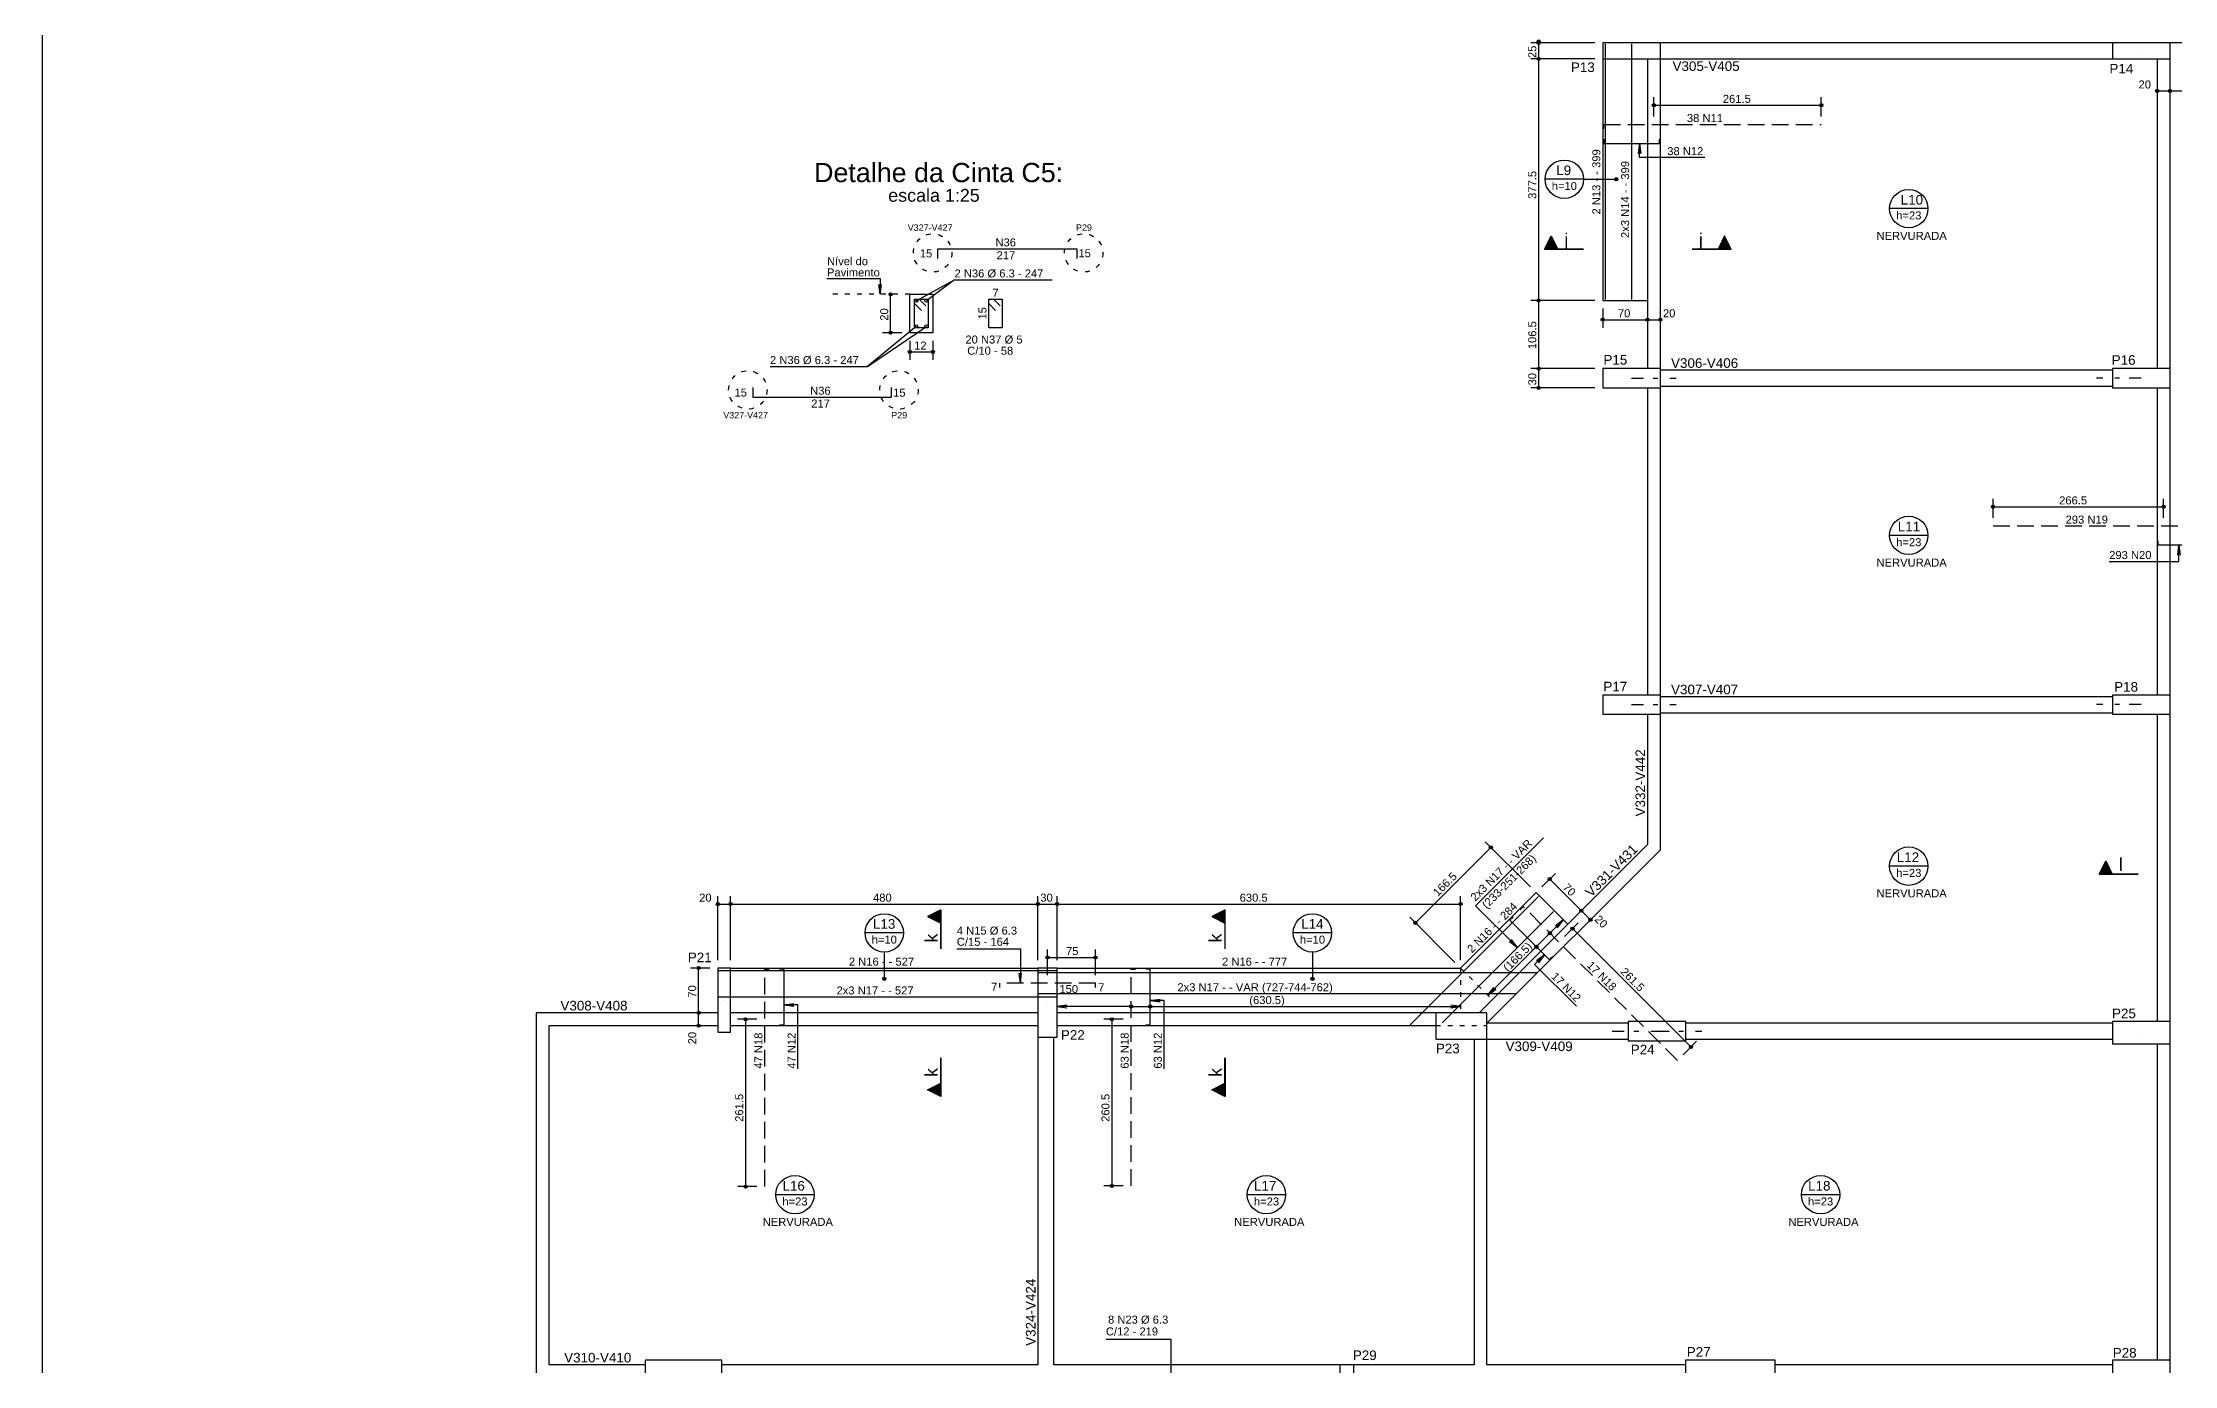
# Model space of a CAD drawing. Extents: x 544 to 914, y -40 to 56.
# Drawn here: x 783.81 to 828.21, y -5.77 to 21.78 of the extents above; entities that cross this region are included whole.
import ezdxf

# ---------------------------------------------------------------- set-up
doc = ezdxf.new("R2010")
doc.units = 0
doc.header["$LTSCALE"] = 0.5
doc.header["$MEASUREMENT"] = 0
for name, pattern in [('ESTILO_TQS_0001', [1, 0.7, -0.3]), ('ESTILO_TQS_0002', [0.4, 0.1, -0.3]), ('ESTILO_TQS_0003', [1.5, 0.5, -0.4, 0.1, -0.5])]:
    doc.linetypes.add(name, pattern=pattern)
doc.layers.get('0').update_dxf_attribs({"linetype": 'CONTINUOUS'})
for name, color, linetype in [('2', 1, 'CONTINUOUS'), ('3', 1, 'CONTINUOUS'), ('6', 6, 'CONTINUOUS')]:
    doc.layers.add(name, color=color, linetype=linetype)
doc.styles.add('TQS_ARIAL', font='arial.ttf')

msp = doc.modelspace()

# ---------------------------------------------------------------- linework, layer by layer
msp.add_lwpolyline([(783.812, 56.041), (914.246, 56.041), (914.246, -39.528), (783.812, -39.528)], close=True)
at = {"layer": '2', "linetype": 'Continuous'}
for p, q in [((816.139, 21.778), (814.806, 21.778)), ((814.972, 21.445), (814.972, 21.778)), ((829.122, 21.778), (828.122, 21.778)), ((816.139, 21.445), (814.806, 21.445)), ((814.972, 16.412), (814.972, 21.445)), ((816.306, 21.445), (816.306, 16.412)), ((816.906, 21.612), (816.906, 21.612)), ((827.522, 21.612), (827.522, 21.612)), ((817.372, 20.245), (817.372, 20.645)), ((817.372, 20.479), (820.859, 20.479)), ((820.859, 20.245), (820.859, 20.645)), ((827.855, 20.778), (828.122, 20.778)), ((828.122, 20.778), (829.122, 20.778)), ((815.906, 18.938), (816.588, 18.938)), ((801.474, 15.74), (801.474, 16.54)), ((802.007, 16.407), (802.805, 16.842)), ((802.805, 16.842), (802.22, 16.407)), ((802.805, 16.842), (804.838, 16.842)), ((816.139, 16.412), (814.806, 16.412)), ((814.972, 14.992), (814.972, 16.412)), ((816.306, 16.412), (817.239, 16.412)), ((816.306, 16.245), (816.306, 15.845)), ((816.306, 16.012), (817.239, 16.012)), ((817.239, 16.012), (817.506, 16.012)), ((802.007, 15.873), (800.995, 15.038)), ((800.995, 15.038), (802.22, 15.873)), ((801.707, 15.74), (801.307, 15.74)), ((801.874, 15.573), (801.874, 15.173)), ((802.354, 15.573), (802.354, 15.173)), ((801.874, 15.34), (802.354, 15.34)), ((798.962, 15.038), (800.995, 15.038)), ((816.139, 14.992), (814.806, 14.992)), ((814.972, 14.592), (814.972, 14.992)), ((816.906, 14.792), (816.906, 14.792)), ((827.522, 14.792), (827.522, 14.792)), ((816.139, 14.592), (814.806, 14.592)), ((824.435, 11.881), (824.435, 12.281)), ((824.435, 12.114), (827.988, 12.114)), ((827.988, 11.881), (827.988, 12.281)), ((816.906, 7.992), (816.906, 7.992)), ((827.522, 7.992), (827.522, 7.992)), ((812.404, 3.448), (813.975, 5.019)), ((814.8, 4.194), (813.858, 5.137)), ((815.036, 4.194), (815.319, 4.477)), ((797.875, 2.672), (797.875, 4.005)), ((798.142, 2.672), (798.142, 4.005)), ((804.542, 2.672), (804.542, 4.005)), ((804.942, 2.672), (804.942, 4.005)), ((813.347, 2.505), (814.918, 4.076)), ((813.347, 2.672), (813.347, 4.005)), ((814.918, 4.076), (815.578, 3.416)), ((815.201, 4.359), (815.861, 3.699)), ((797.875, 3.838), (798.142, 3.838)), ((798.142, 3.838), (804.542, 3.838)), ((804.542, 3.838), (804.942, 3.838)), ((804.942, 3.838), (813.347, 3.838)), ((813.229, 2.623), (812.287, 3.565)), ((815.861, 3.699), (816.05, 3.51)), ((815.513, 3.162), (815.796, 3.445)), ((815.678, 3.327), (818.143, 0.862)), ((801.342, 2.838), (801.342, 2.282)), ((804.742, 2.358), (804.742, 2.892)), ((804.742, 2.725), (805.742, 2.725)), ((805.742, 2.358), (805.742, 2.892)), ((810.26, 2.838), (810.26, 2.282)), ((797.708, 2.505), (797.308, 2.505)), ((797.475, 1.572), (797.475, 2.505)), ((798.142, 2.505), (804.542, 2.505)), ((804.942, 2.505), (813.347, 2.505)), ((798.008, 1.838), (798.008, 1.838)), ((804.742, 1.785), (804.742, 1.785)), ((797.475, 1.305), (797.475, 1.572)), ((798.687, 1.438), (798.287, 1.438)), ((798.454, 1.438), (798.454, -2.048)), ((806.315, 1.438), (805.915, 1.438)), ((806.082, 1.438), (806.082, -2.035)), ((813.362, 1.298), (813.362, 1.298)), ((817.439, 1.192), (817.439, 1.192)), ((817.978, 0.697), (818.261, 0.98)), ((827.522, 1.158), (827.522, 1.158)), ((798.687, -2.048), (798.287, -2.048)), ((806.315, -2.035), (805.915, -2.035))]:
    msp.add_line(p, q, dxfattribs=at)
at = {"layer": '2', "linetype": 'ESTILO_TQS_0002'}
for p, q in [((801.874, 16.54), (800.147, 16.54)), ((813.347, 2.505), (814.007, 1.845)), ((813.347, 2.505), (813.347, 1.572)), ((812.828, 1.305), (813.895, 1.305))]:
    msp.add_line(p, q, dxfattribs=at)
at = {"layer": '2', "linetype": 'ESTILO_TQS_0003'}
for p, q in [((816.906, 14.792), (817.839, 14.792)), ((827.522, 14.792), (826.588, 14.792)), ((816.906, 7.992), (817.839, 7.992)), ((827.522, 7.992), (826.588, 7.992)), ((816.506, 1.192), (817.439, 1.192)), ((817.439, 1.192), (818.372, 1.192))]:
    msp.add_line(p, q, dxfattribs=at)
at = {"layer": '2', "linetype": 'Continuous'}
for points in [[(816.306, 21.445), (817.506, 21.445), (817.506, 21.778), (816.306, 21.778), (816.306, 21.445)], [(826.922, 21.778), (817.506, 21.778)], [(826.922, 21.445), (828.122, 21.445), (828.122, 21.778), (826.922, 21.778), (826.922, 21.445)], [(817.239, 21.445), (817.239, 14.992)], [(817.506, 21.445), (826.922, 21.445)], [(817.506, 14.992), (817.506, 21.445)], [(827.855, 21.445), (827.855, 14.992)], [(828.122, 14.992), (828.122, 21.445)], [(818.436, 19.389), (817.073, 19.389), (817.073, 19.679), (817.1, 19.474), (817.073, 19.679), (817.046, 19.474)], [(800.147, 16.873), (801.257, 16.873), (801.257, 16.54), (801.23, 16.745), (801.257, 16.54), (801.284, 16.745)], [(801.874, 16.54), (802.354, 16.54), (802.354, 15.74), (801.874, 15.74), (801.874, 16.54)], [(816.306, 14.592), (817.506, 14.592), (817.506, 14.992), (816.306, 14.992), (816.306, 14.592)], [(826.922, 14.958), (817.506, 14.958)], [(826.922, 14.592), (828.122, 14.592), (828.122, 14.992), (826.922, 14.992), (826.922, 14.592)], [(817.239, 14.592), (817.239, 8.192)], [(817.506, 14.625), (826.922, 14.625)], [(817.506, 8.192), (817.506, 14.592)], [(827.855, 14.592), (827.855, 8.192)], [(828.122, 8.192), (828.122, 14.592)], [(826.855, 10.976), (828.308, 10.976), (828.308, 11.314), (828.281, 11.109), (828.308, 11.314), (828.335, 11.109)], [(816.306, 7.792), (817.506, 7.792), (817.506, 8.192), (816.306, 8.192), (816.306, 7.792)], [(826.922, 8.158), (817.506, 8.158)], [(826.922, 7.792), (828.122, 7.792), (828.122, 8.192), (826.922, 8.192), (826.922, 7.792)], [(817.239, 7.792), (817.239, 5.077)], [(817.506, 7.825), (826.922, 7.825)], [(817.506, 4.966), (817.506, 7.792)], [(827.855, 7.792), (827.855, 1.392)], [(828.122, 1.392), (828.122, 7.792)], [(815.075, 5.221), (813.658, 3.804), (814.529, 2.933), (814.365, 3.059), (814.529, 2.933), (814.404, 3.097)], [(817.239, 5.077), (813.734, 1.572)], [(813.895, 1.356), (817.506, 4.966)], [(815.207, 3.233), (813.913, 1.939), (814.077, 2.065), (813.913, 1.939), (814.039, 2.103)], [(815.207, 3.233), (815.484, 3.51), (815.358, 3.346), (815.484, 3.51), (815.32, 3.384)], [(802.853, 2.902), (804.176, 2.902), (804.176, 2.192), (804.149, 2.396), (804.176, 2.192), (804.203, 2.396)], [(815.757, 1.708), (814.888, 2.576), (815.093, 2.781), (814.967, 2.617), (815.093, 2.781), (814.929, 2.655)], [(797.875, 1.172), (798.142, 1.172), (798.142, 2.505), (797.875, 2.505), (797.875, 1.172)], [(804.542, 1.065), (804.942, 1.065), (804.942, 2.505), (804.542, 2.505), (804.542, 1.065)], [(807.173, 0.409), (807.173, 1.828), (806.883, 1.828), (807.088, 1.801), (806.883, 1.828), (807.088, 1.855)], [(797.875, 1.572), (794.095, 1.572)], [(794.095, 1.572), (794.095, -5.928)], [(804.542, 1.572), (798.142, 1.572)], [(799.545, 0.409), (799.545, 1.738), (799.255, 1.738), (799.46, 1.711), (799.255, 1.738), (799.46, 1.765)], [(806.482, 1.705), (804.942, 1.705), (805.147, 1.732), (804.942, 1.705), (805.147, 1.678)], [(812.828, 1.572), (804.942, 1.572)], [(806.482, 1.705), (813.347, 1.705), (813.142, 1.678), (813.347, 1.705), (813.142, 1.732)], [(812.828, 1.025), (813.895, 1.025), (813.895, 1.572), (812.828, 1.572), (812.828, 1.025)], [(816.839, 1.358), (813.895, 1.358)], [(816.839, 0.992), (818.039, 0.992), (818.039, 1.392), (816.839, 1.392), (816.839, 0.992)], [(826.922, 1.358), (818.039, 1.358)], [(826.922, 0.925), (828.122, 0.925), (828.122, 1.392), (826.922, 1.392), (826.922, 0.925)], [(794.362, 1.305), (797.875, 1.305)], [(794.362, -5.762), (794.362, 1.305)], [(798.142, 1.305), (804.542, 1.305)], [(804.542, 1.065), (804.542, -5.762)], [(804.875, -5.762), (804.875, 1.065)], [(804.942, 1.305), (812.828, 1.305)], [(813.628, 1.025), (813.628, -5.762)], [(813.895, 1.025), (816.839, 1.025)], [(813.895, -5.762), (813.895, 1.025)], [(818.039, 1.025), (826.922, 1.025)], [(827.855, 0.925), (827.855, -5.662)], [(828.122, -5.662), (828.122, 0.925)], [(805.961, -5.228), (807.308, -5.228), (807.308, -6.362), (807.281, -6.157), (807.308, -6.362), (807.335, -6.157)], [(796.362, -5.762), (794.362, -5.762)], [(796.362, -6.128), (797.962, -6.128), (797.962, -5.662), (796.362, -5.662), (796.362, -6.128)], [(804.542, -5.762), (797.962, -5.762)], [(805.522, -5.762), (804.875, -5.762)], [(808.242, -5.762), (805.522, -5.762)], [(810.828, -5.762), (808.242, -5.762)], [(810.828, -10.362), (811.122, -10.362), (811.122, -5.762), (810.828, -5.762), (810.828, -10.362)], [(813.628, -5.762), (811.122, -5.762)], [(818.028, -5.762), (813.895, -5.762)], [(818.028, -6.128), (819.895, -6.128), (819.895, -5.662), (818.028, -5.662), (818.028, -6.128)], [(826.922, -5.762), (819.895, -5.762)], [(826.922, -6.128), (828.122, -6.128), (828.122, -5.662), (826.922, -5.662), (826.922, -6.128)]]:
    msp.add_lwpolyline(points, dxfattribs=at)
for centre, radius in [((814.972, 21.805), 0.0331), ((814.972, 21.778), 0.0331), ((814.972, 21.778), 0.0165), ((814.972, 21.445), 0.0331), ((814.972, 21.445), 0.0331), ((814.972, 21.445), 0.0165), ((814.972, 21.445), 0.0165), ((817.372, 20.479), 0.0331), ((817.372, 20.479), 0.0165), ((820.859, 20.479), 0.0331), ((820.859, 20.479), 0.0165), ((827.855, 20.778), 0.0331), ((827.855, 20.778), 0.0165), ((828.122, 20.778), 0.0331), ((828.122, 20.778), 0.0331), ((828.122, 20.778), 0.0165), ((828.122, 20.778), 0.0165), ((816.588, 18.938), 0.0331), ((816.588, 18.938), 0.0331), ((816.588, 18.938), 0.0165), ((816.588, 18.938), 0.0165), ((801.474, 16.54), 0.0331), ((801.474, 16.54), 0.0165), ((802.007, 16.407), 0.0333), ((802.22, 16.407), 0.0333), ((814.972, 16.412), 0.0331), ((814.972, 16.412), 0.0331), ((814.972, 16.412), 0.0165), ((814.972, 16.412), 0.0165), ((816.306, 16.012), 0.0331), ((816.306, 16.012), 0.0165), ((817.239, 16.012), 0.0331), ((817.239, 16.012), 0.0331), ((817.239, 16.012), 0.0165), ((817.239, 16.012), 0.0165), ((817.506, 16.012), 0.0331), ((817.506, 16.012), 0.0165), ((801.474, 15.74), 0.0331), ((801.474, 15.74), 0.0165), ((802.007, 15.873), 0.0333), ((802.22, 15.873), 0.0333), ((801.874, 15.34), 0.0331), ((801.874, 15.34), 0.0165), ((802.354, 15.34), 0.0331), ((802.354, 15.34), 0.0165), ((814.972, 14.992), 0.0331), ((814.972, 14.992), 0.0331), ((814.972, 14.992), 0.0165), ((814.972, 14.992), 0.0165), ((814.972, 14.592), 0.0331), ((814.972, 14.592), 0.0165), ((824.435, 12.114), 0.0331), ((824.435, 12.114), 0.0165), ((827.988, 12.114), 0.0331), ((827.988, 12.114), 0.0165), ((813.975, 5.019), 0.0331), ((813.975, 5.019), 0.0165), ((815.201, 4.359), 0.0331), ((815.201, 4.359), 0.0165), ((797.875, 3.838), 0.0331), ((797.875, 3.838), 0.0165), ((798.142, 3.838), 0.0331), ((798.142, 3.838), 0.0331), ((798.142, 3.838), 0.0165), ((798.142, 3.838), 0.0165), ((804.542, 3.838), 0.0331), ((804.542, 3.838), 0.0331), ((804.542, 3.838), 0.0165), ((804.542, 3.838), 0.0165), ((804.942, 3.838), 0.0331), ((804.942, 3.838), 0.0331), ((804.942, 3.838), 0.0165), ((804.942, 3.838), 0.0165), ((813.347, 3.838), 0.0331), ((813.347, 3.838), 0.0165), ((815.861, 3.699), 0.0331), ((815.861, 3.699), 0.0331), ((815.861, 3.699), 0.0165), ((815.861, 3.699), 0.0165), ((812.404, 3.448), 0.0331), ((812.404, 3.448), 0.0165), ((815.207, 3.233), 0.0344), ((815.207, 3.233), 0.0172), ((815.678, 3.327), 0.0331), ((815.678, 3.327), 0.0165), ((816.05, 3.51), 0.0331), ((816.05, 3.51), 0.0165), ((804.742, 2.725), 0.0331), ((804.742, 2.725), 0.0165), ((805.742, 2.725), 0.0331), ((805.742, 2.725), 0.0165), ((814.924, 2.95), 0.0344), ((814.924, 2.95), 0.0172), ((797.475, 2.505), 0.0331), ((797.475, 2.505), 0.0165), ((801.342, 2.282), 0.0331), ((801.342, 2.282), 0.0165), ((810.26, 2.282), 0.0331), ((810.26, 2.282), 0.0165), ((797.475, 1.572), 0.0331), ((797.475, 1.572), 0.0331), ((797.475, 1.305), 0.0331), ((797.475, 1.572), 0.0165), ((797.475, 1.572), 0.0165), ((798.454, 1.438), 0.0331), ((798.454, 1.438), 0.0165), ((806.082, 1.438), 0.0331), ((806.082, 1.438), 0.0165), ((806.482, 1.705), 0.0344), ((806.482, 1.705), 0.0172), ((806.882, 1.705), 0.0344), ((806.882, 1.705), 0.0172), ((797.475, 1.305), 0.0165), ((818.143, 0.862), 0.0331), ((818.143, 0.862), 0.0165), ((798.454, -2.048), 0.0331), ((798.454, -2.048), 0.0165), ((806.082, -2.035), 0.0331), ((806.082, -2.035), 0.0165)]:
    msp.add_circle(centre, radius, dxfattribs=at)
at = {"layer": '2', "linetype": 'ESTILO_TQS_0002'}
for centre in [(802.349, 17.403), (805.496, 17.403), (798.5, 14.549), (801.647, 14.549)]:
    msp.add_circle(centre, 0.4, dxfattribs=at)
at = {"layer": '3', "linetype": 'Continuous'}
for p, q in [((815.906, 18.938), (815.106, 18.938)), ((823.08, 18.325), (822.28, 18.325)), ((815.095, 17.48), (815.233, 17.756)), ((815.906, 17.48), (815.095, 17.48)), ((815.097, 17.481), (815.233, 17.754)), ((815.097, 17.481), (815.906, 17.481)), ((815.106, 17.501), (815.361, 17.501)), ((815.116, 17.522), (815.35, 17.522)), ((815.127, 17.544), (815.34, 17.544)), ((815.138, 17.565), (815.329, 17.565)), ((815.148, 17.586), (815.318, 17.586)), ((815.159, 17.607), (815.308, 17.607)), ((815.17, 17.629), (815.297, 17.629)), ((815.18, 17.65), (815.287, 17.65)), ((815.191, 17.671), (815.276, 17.671)), ((815.201, 17.693), (815.265, 17.693)), ((815.212, 17.714), (815.255, 17.714)), ((815.223, 17.735), (815.246, 17.735)), ((815.233, 17.756), (815.371, 17.481)), ((815.233, 17.754), (815.37, 17.481)), ((818.981, 17.481), (818.172, 17.481)), ((818.172, 17.48), (818.983, 17.48)), ((818.845, 17.756), (818.707, 17.481)), ((818.845, 17.754), (818.708, 17.481)), ((818.972, 17.501), (818.717, 17.501)), ((818.962, 17.522), (818.728, 17.522)), ((818.951, 17.544), (818.738, 17.544)), ((818.94, 17.565), (818.749, 17.565)), ((818.93, 17.586), (818.76, 17.586)), ((818.919, 17.607), (818.77, 17.607)), ((818.909, 17.629), (818.781, 17.629)), ((818.898, 17.65), (818.792, 17.65)), ((818.887, 17.671), (818.802, 17.671)), ((818.877, 17.693), (818.813, 17.693)), ((818.866, 17.714), (818.823, 17.714)), ((818.855, 17.735), (818.832, 17.735)), ((818.983, 17.48), (818.845, 17.756)), ((818.981, 17.481), (818.845, 17.754)), ((802.067, 16.44), (802.209, 16.299)), ((801.974, 16.347), (802.115, 16.205)), ((823.08, 11.518), (822.28, 11.518)), ((823.08, 4.628), (822.28, 4.628)), ((826.644, 4.462), (826.783, 4.738)), ((827.455, 4.462), (826.644, 4.462)), ((826.646, 4.463), (826.783, 4.736)), ((826.646, 4.463), (827.455, 4.463)), ((826.655, 4.483), (826.91, 4.483)), ((826.666, 4.504), (826.9, 4.504)), ((826.676, 4.525), (826.889, 4.525)), ((826.687, 4.547), (826.878, 4.547)), ((826.698, 4.568), (826.868, 4.568)), ((826.708, 4.589), (826.857, 4.589)), ((826.719, 4.61), (826.847, 4.61)), ((826.73, 4.632), (826.836, 4.632)), ((826.74, 4.653), (826.825, 4.653)), ((826.751, 4.674), (826.815, 4.674)), ((826.761, 4.696), (826.804, 4.696)), ((826.772, 4.717), (826.796, 4.717)), ((826.783, 4.738), (826.92, 4.463)), ((826.783, 4.736), (826.919, 4.463)), ((802.522, 3.716), (802.245, 3.577)), ((802.245, 3.577), (802.521, 3.44)), ((802.521, 3.714), (802.248, 3.577)), ((802.248, 3.577), (802.521, 3.441)), ((802.266, 3.588), (802.266, 3.564)), ((802.288, 3.599), (802.288, 3.556)), ((802.309, 3.609), (802.309, 3.545)), ((802.33, 3.62), (802.33, 3.535)), ((802.351, 3.63), (802.351, 3.524)), ((802.373, 3.641), (802.373, 3.513)), ((802.394, 3.652), (802.394, 3.503)), ((802.415, 3.662), (802.415, 3.492)), ((802.437, 3.673), (802.437, 3.481)), ((802.458, 3.684), (802.458, 3.471)), ((802.479, 3.694), (802.479, 3.46)), ((802.5, 3.705), (802.5, 3.45)), ((802.521, 3.714), (802.521, 2.905)), ((802.522, 2.905), (802.522, 3.716)), ((808.439, 3.716), (808.163, 3.577)), ((808.163, 3.577), (808.438, 3.44)), ((808.438, 3.714), (808.165, 3.577)), ((808.165, 3.577), (808.438, 3.441)), ((808.184, 3.588), (808.184, 3.564)), ((808.205, 3.599), (808.205, 3.556)), ((808.226, 3.609), (808.226, 3.545)), ((808.248, 3.62), (808.248, 3.535)), ((808.269, 3.63), (808.269, 3.524)), ((808.29, 3.641), (808.29, 3.513)), ((808.312, 3.652), (808.312, 3.503)), ((808.333, 3.662), (808.333, 3.492)), ((808.354, 3.673), (808.354, 3.481)), ((808.375, 3.684), (808.375, 3.471)), ((808.397, 3.694), (808.397, 3.46)), ((808.418, 3.705), (808.418, 3.45)), ((808.438, 3.714), (808.438, 2.905)), ((808.439, 2.905), (808.439, 3.716)), ((801.742, 3.238), (800.942, 3.238)), ((810.66, 3.238), (809.86, 3.238)), ((802.521, -0.171), (802.521, 0.638)), ((802.522, 0.638), (802.522, -0.172)), ((808.438, -0.171), (808.438, 0.638)), ((808.439, 0.638), (808.439, -0.172)), ((802.245, -0.034), (802.521, 0.104)), ((802.248, -0.034), (802.521, 0.102)), ((802.33, -0.077), (802.33, 0.008)), ((802.351, -0.087), (802.351, 0.019)), ((802.373, -0.098), (802.373, 0.03)), ((802.394, -0.109), (802.394, 0.04)), ((802.415, -0.119), (802.415, 0.051)), ((802.437, -0.13), (802.437, 0.062)), ((802.458, -0.141), (802.458, 0.072)), ((802.479, -0.151), (802.479, 0.083)), ((802.5, -0.162), (802.5, 0.093)), ((808.163, -0.034), (808.438, 0.104)), ((808.165, -0.034), (808.438, 0.102)), ((808.248, -0.077), (808.248, 0.008)), ((808.269, -0.087), (808.269, 0.019)), ((808.29, -0.098), (808.29, 0.03)), ((808.312, -0.109), (808.312, 0.04)), ((808.333, -0.119), (808.333, 0.051)), ((808.354, -0.13), (808.354, 0.062)), ((808.375, -0.141), (808.375, 0.072)), ((808.397, -0.151), (808.397, 0.083)), ((808.418, -0.162), (808.418, 0.093)), ((802.522, -0.172), (802.245, -0.034)), ((802.521, -0.171), (802.248, -0.034)), ((802.266, -0.045), (802.266, -0.021)), ((802.288, -0.055), (802.288, -0.013)), ((802.309, -0.066), (802.309, -0.002)), ((808.439, -0.172), (808.163, -0.034)), ((808.438, -0.171), (808.165, -0.034)), ((808.184, -0.045), (808.184, -0.021)), ((808.205, -0.055), (808.205, -0.013)), ((808.226, -0.066), (808.226, -0.002)), ((799.881, -2.217), (799.081, -2.217)), ((809.702, -2.217), (808.902, -2.217)), ((821.243, -2.217), (820.443, -2.217))]:
    msp.add_line(p, q, dxfattribs=at)
msp.add_lwpolyline([(801.974, 16.44), (802.254, 16.44), (802.254, 15.84), (801.974, 15.84), (801.974, 16.44)], dxfattribs=at)
for centre in [(815.506, 18.938), (822.68, 18.325), (822.68, 11.518), (822.68, 4.628), (801.342, 3.238), (810.26, 3.238), (799.481, -2.217), (809.302, -2.217), (820.843, -2.217)]:
    msp.add_circle(centre, 0.4, dxfattribs=at)
at = {"layer": '6', "linetype": 'Continuous'}
for p, q in [((816.359, 21.758), (816.359, 16.432)), ((816.906, 21.758), (816.906, 16.432)), ((803.614, 16.44), (803.755, 16.299)), ((803.52, 16.347), (803.662, 16.205)), ((812.293, 1.319), (814.97, 3.996)), ((812.963, 1.366), (815.281, 3.685)), ((797.895, 2.452), (804.922, 2.452)), ((804.562, 2.412), (814.931, 2.412)), ((797.895, 1.905), (804.922, 1.905)), ((804.562, 1.972), (814.491, 1.972))]:
    msp.add_line(p, q, dxfattribs=at)
at = {"layer": '6', "linetype": 'ESTILO_TQS_0001'}
for points in [[(816.326, 19.985), (816.326, 20.079), (820.859, 20.079)], [(824.435, 11.714), (829.102, 11.714), (829.102, 11.621)], [(817.861, 0.579), (814.655, 3.785), (814.589, 3.719)], [(798.854, -2.048), (798.854, 2.485), (798.947, 2.485)], [(806.482, -2.035), (806.482, 2.485), (806.575, 2.485)], [(805.742, 2.098), (805.742, 2.192), (803.742, 2.192), (803.742, 2.098)]]:
    msp.add_lwpolyline(points, dxfattribs=at)
at = {"layer": '6', "linetype": 'Continuous'}
for points in [[(816.326, 19.772), (816.326, 19.679), (817.486, 19.679), (817.486, 19.772)], [(802.461, 17.288), (802.461, 17.488), (805.354, 17.488), (805.354, 17.288)], [(803.52, 16.44), (803.8, 16.44), (803.8, 15.84), (803.52, 15.84), (803.52, 16.44)], [(798.601, 14.599), (798.601, 14.399), (801.494, 14.399), (801.494, 14.599)], [(829.102, 11.407), (829.102, 11.314), (827.875, 11.314), (827.875, 11.407)], [(815.259, 2.747), (815.193, 2.681), (814.372, 3.502), (814.438, 3.568)], [(799.16, 1.325), (799.254, 1.325), (799.254, 2.485), (799.16, 2.485)], [(806.788, 1.325), (806.882, 1.325), (806.882, 2.485), (806.788, 2.485)]]:
    msp.add_lwpolyline(points, dxfattribs=at)

# ---------------------------------------------------------------- texts
at = {"layer": '2', "linetype": 'Continuous', "style": 'TQS_ARIAL'}
for s, height, rotation, p in [('25', 0.1667, 90, (814.922, 21.462)), ('2 N13 - - 399', 0.16667, 90, (816.256, 18.203)), ('377.5', 0.1667, 90, (814.922, 18.528)), ('2x3 N14 - - 399', 0.16667, 90, (816.856, 17.713)), ('20', 0.1667, 90, (801.424, 15.99)), ('15', 0.1667, 90, (803.47, 16.014)), ('106.5', 0.1667, 90, (814.922, 15.397)), ('30', 0.1667, 90, (814.922, 14.642)), ('2x3 N17 - - VAR', 0.16667, 45, (813.652, 3.887)), ('166.5', 0.1667, 45, (812.872, 3.986)), ('(233-251-268)', 0.16667, 45, (813.889, 3.729)), ('70', 0.1667, 315, (815.46, 4.17)), ('2 N16 - - 284', 0.16667, 45, (813.582, 2.81)), ('20', 0.1667, 315, (816.124, 3.506)), ('(166.5)', 0.1667, 44.999, (814.33, 2.419)), ('17 N12', 0.1667, 315, (815.22, 2.315)), ('17 N18', 0.1667, 314.999, (815.962, 2.548)), ('261.5', 0.1667, 314.9991, (816.663, 2.413)), ('70', 0.1667, 90, (797.425, 1.888)), ('20', 0.1667, 90, (797.425, 0.916)), ('47 N18', 0.1667, 90, (798.804, 0.409)), ('47 N12', 0.1667, 90, (799.495, 0.409)), ('63 N18', 0.1667, 90, (806.432, 0.409)), ('63 N12', 0.1667, 90, (807.123, 0.409)), ('261.5', 0.1667, 90, (798.404, -0.698)), ('260.5', 0.1667, 90, (806.032, -0.698))]:
    msp.add_text(s, height=height, rotation=rotation, dxfattribs=at).set_placement(p)
for s, height, p in [('20', 0.1667, (827.466, 20.828)), ('261.5', 0.1667, (818.807, 20.529)), ('38 N11', 0.1667, (818.059, 20.129)), ('38 N12', 0.1667, (817.65, 19.439)), ('escala 1:25', 0.26667, (801.425, 18.469)), ('V327-V427', 0.1333, (801.831, 17.863)), ('P29', 0.1333, (805.336, 17.863)), ('NERVURADA', 0.1667, (822.009, 17.675)), ('Nível do', 0.1667, (800.149, 17.147)), ('15', 0.1667, (802.083, 17.309)), ('N36', 0.1667, (803.658, 17.538)), ('217', 0.1667, (803.681, 17.271)), ('15', 0.1667, (805.386, 17.313)), ('Pavimento', 0.1667, (800.149, 16.913)), ('2 N36 %%c 6.3 - 247', 0.16667, (802.805, 16.892)), ('7', 0.167, (803.595, 16.49)), ('70', 0.1667, (816.622, 16.062)), ('20', 0.1667, (817.561, 16.062)), ('12', 0.1667, (801.964, 15.39)), ('20 N37 %%c 5', 0.16667, (803.032, 15.515)), ('2 N36 %%c 6.3 - 247', 0.16667, (798.962, 15.088)), ('C/10 - 58', 0.1667, (803.07, 15.282)), ('15', 0.1667, (798.223, 14.411)), ('N36', 0.1667, (799.798, 14.449)), ('217', 0.1667, (799.821, 14.182)), ('15', 0.1667, (801.526, 14.408)), ('V327-V427', 0.1333, (797.989, 13.956)), ('P29', 0.1333, (801.487, 13.956)), ('266.5', 0.1667, (825.812, 12.164)), ('293 N19', 0.1667, (825.947, 11.764)), ('293 N20', 0.1667, (826.855, 11.026)), ('NERVURADA', 0.1667, (822.009, 10.868)), ('20', 0.1667, (797.486, 3.888)), ('480', 0.1667, (801.108, 3.888)), ('30', 0.1667, (804.592, 3.888)), ('630.5', 0.1667, (808.744, 3.888)), ('NERVURADA', 0.1667, (822.009, 3.978)), ('4 N15 %%c 6.3', 0.16667, (802.853, 3.202)), ('C/15 - 164', 0.1667, (802.853, 2.969)), ('2 N16 - - 527', 0.16667, (800.605, 2.555)), ('75', 0.1667, (805.127, 2.775)), ('2 N16 - - 777', 0.16667, (808.377, 2.555)), ('2x3 N17 - - 527', 0.16667, (800.348, 1.955)), ('7', 0.167, (803.568, 2.034)), ('150', 0.1667, (804.989, 1.984)), ('7', 0.167, (805.797, 2.022)), ('2x3 N17 - - VAR (727-744-762)', 0.16667, (807.448, 2.022)), ('(630.5)', 0.1667, (808.945, 1.755)), ('NERVURADA', 0.1667, (798.81, -2.867)), ('NERVURADA', 0.1667, (808.631, -2.867)), ('NERVURADA', 0.1667, (820.172, -2.867)), ('8 N23 %%c 6.3', 0.16667, (806.002, -4.902)), ('C/12 - 219', 0.1667, (805.958, -5.148))]:
    msp.add_text(s, height=height, dxfattribs=at).set_placement(p)
at = {"layer": '3', "linetype": 'Continuous', "style": 'TQS_ARIAL'}
for s, height, p in [('P13', 0.2, (815.643, 21.171)), ('V305-V405', 0.2, (817.76, 21.194)), ('P14', 0.2, (826.86, 21.141)), ('Detalhe da Cinta C5:', 0.4, (799.881, 18.877)), ('L9', 0.2, (815.338, 19.024)), ('h=10', 0.1667, (815.244, 18.714)), ('h=23', 0.1667, (822.419, 18.1)), ('L10', 0.2, (822.512, 18.41)), ('j', 0.267, (815.506, 17.546)), ('j', 0.267, (818.306, 17.546)), ('P15', 0.2, (816.321, 15.076)), ('V306-V406', 0.2, (817.729, 15.008)), ('P16', 0.2, (826.907, 15.072)), ('L11', 0.2, (822.452, 11.604)), ('h=23', 0.1667, (822.419, 11.293)), ('P17', 0.2, (816.32, 8.268)), ('P18', 0.2, (826.958, 8.264)), ('V307-V407', 0.2, (817.729, 8.208)), ('L12', 0.2, (822.43, 4.714)), ('h=23', 0.1667, (822.419, 4.404)), ('l', 0.267, (827.055, 4.528)), ('h=10', 0.1667, (801.08, 3.014)), ('L13', 0.2, (801.107, 3.324)), ('h=10', 0.1667, (809.998, 3.014)), ('L14', 0.2, (810.025, 3.324)), ('P21', 0.2, (797.25, 2.627)), ('V308-V408', 0.2, (794.597, 1.622)), ('P25', 0.2, (826.914, 1.46)), ('P22', 0.2, (805.021, 1.011)), ('P23', 0.2, (812.83, 0.731)), ('V309-V409', 0.2, (814.282, 0.775)), ('P24', 0.2, (816.89, 0.708)), ('L16', 0.2, (799.222, -2.131)), ('L17', 0.2, (809.043, -2.131)), ('L18', 0.2, (820.584, -2.131)), ('h=23', 0.1667, (799.22, -2.441)), ('h=23', 0.1667, (809.041, -2.441)), ('h=23', 0.1667, (820.582, -2.441)), ('V310-V410', 0.2, (794.675, -5.711)), ('P29', 0.2, (811.102, -5.661)), ('P27', 0.2, (818.056, -5.591)), ('P28', 0.2, (826.929, -5.609))]:
    msp.add_text(s, height=height, dxfattribs=at).set_placement(p)
for s, height, rotation, p in [('V332-V442', 0.2, 90, (817.189, 5.664)), ('V331-V431', 0.2, 45, (816.062, 3.97)), ('k', 0.267, 90, (802.455, 3.038)), ('k', 0.267, 90, (808.372, 3.038)), ('k', 0.267, 90, (802.455, 0.238)), ('k', 0.267, 90, (808.372, 0.238)), ('V324-V424', 0.2, 90, (804.492, -5.365))]:
    msp.add_text(s, height=height, rotation=rotation, dxfattribs=at).set_placement(p)

doc.saveas('drawing.dxf')
